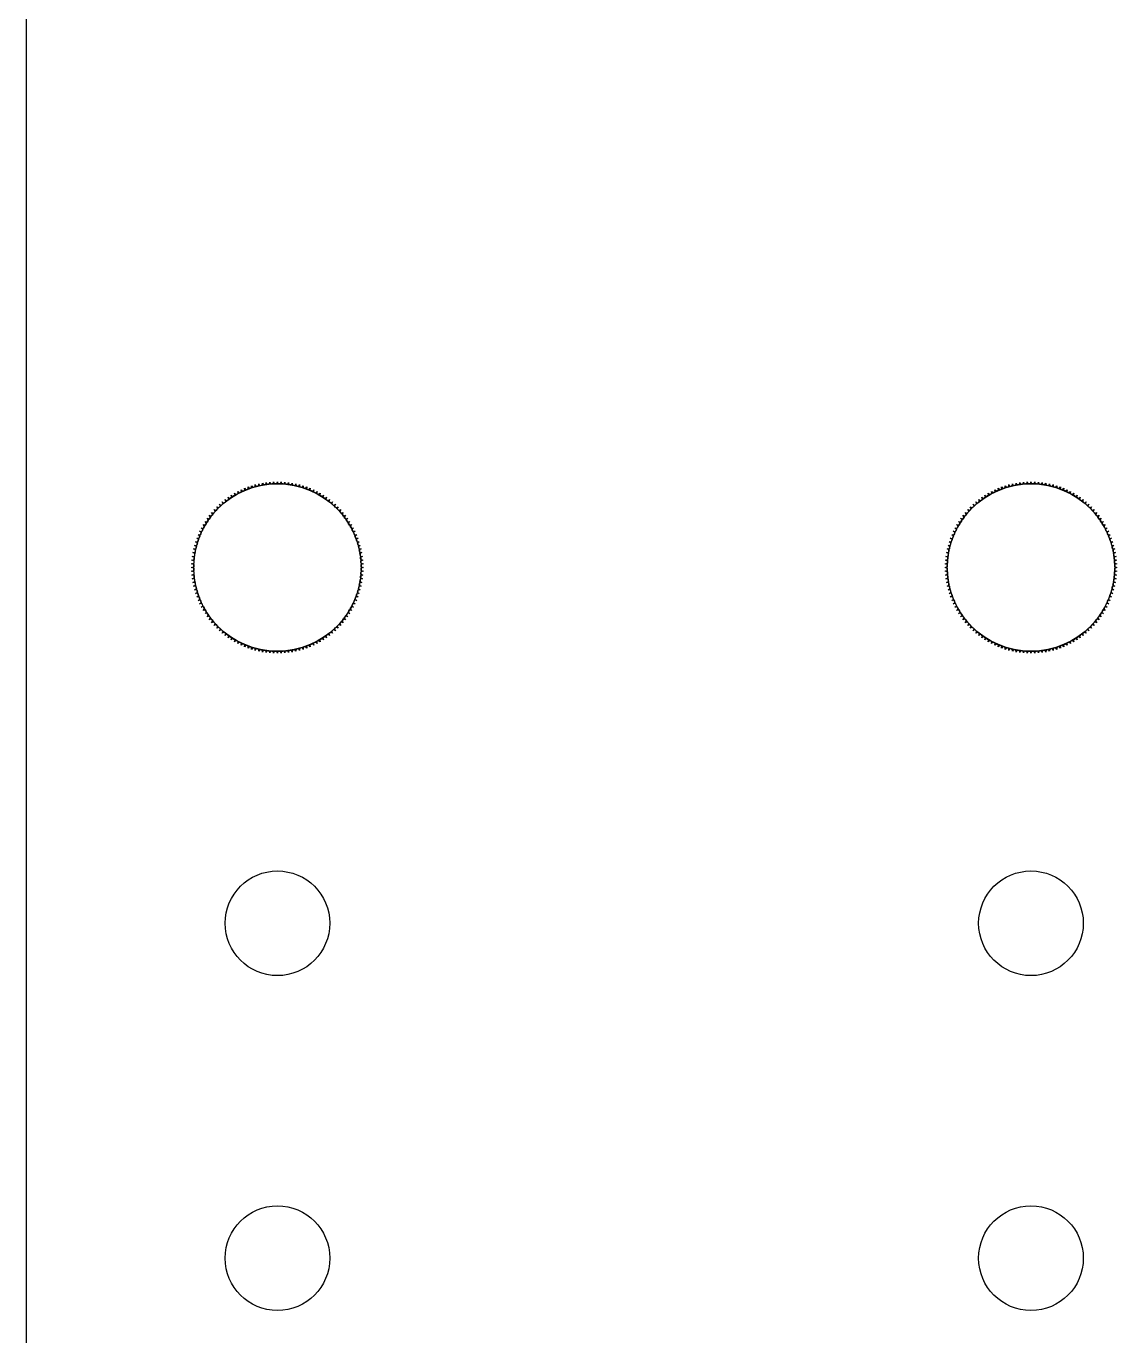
# Model space of a CAD drawing. Header units: millimetres. Extents: x 562 to 17351, y 2396 to 6995.
# Drawn here: x 9250.54 to 9276.59, y 3939.27 to 3970.56 of the extents above; entities that cross this region are included whole.
import ezdxf

# ---------------------------------------------------------------- set-up
doc = ezdxf.new("R2010")
doc.units = ezdxf.units.MM
doc.layers.add('02___PRT_ALL_AXES', color=7, linetype='Continuous')

msp = doc.modelspace()

# ---------------------------------------------------------------- linework, layer by layer
at = {"color": 7, "linetype": 'Continuous'}
for p, q in [((9250.541, 4020.13), (9250.541, 3685.13)), ((9256.095, 3959.58), (9256.097, 3959.631)), ((9256.097, 3959.631), (9256.121, 3959.585)), ((9256.18, 3959.597), (9256.185, 3959.649)), ((9256.185, 3959.649), (9256.206, 3959.602)), ((9256.266, 3959.611), (9256.273, 3959.662)), ((9256.273, 3959.662), (9256.293, 3959.615)), ((9256.353, 3959.621), (9256.362, 3959.672)), ((9256.362, 3959.672), (9256.38, 3959.623)), ((9256.44, 3959.627), (9256.451, 3959.678)), ((9256.451, 3959.678), (9256.467, 3959.629)), ((9256.527, 3959.63), (9256.541, 3959.68)), ((9256.541, 3959.68), (9256.554, 3959.63)), ((9256.614, 3959.629), (9256.63, 3959.678)), ((9256.63, 3959.678), (9256.641, 3959.627)), ((9256.701, 3959.623), (9256.719, 3959.672)), ((9256.719, 3959.672), (9256.728, 3959.621)), ((9256.788, 3959.615), (9256.808, 3959.662)), ((9256.808, 3959.662), (9256.815, 3959.611)), ((9256.875, 3959.602), (9256.897, 3959.649)), ((9256.897, 3959.649), (9256.901, 3959.597)), ((9256.96, 3959.585), (9256.984, 3959.631)), ((9256.984, 3959.631), (9256.987, 3959.58)), ((9274.095, 3959.58), (9274.097, 3959.631)), ((9274.097, 3959.631), (9274.121, 3959.585)), ((9274.18, 3959.597), (9274.185, 3959.649)), ((9274.185, 3959.649), (9274.206, 3959.602)), ((9274.266, 3959.611), (9274.273, 3959.662)), ((9274.273, 3959.662), (9274.293, 3959.615)), ((9274.353, 3959.621), (9274.362, 3959.672)), ((9274.362, 3959.672), (9274.38, 3959.623)), ((9274.44, 3959.627), (9274.451, 3959.678)), ((9274.451, 3959.678), (9274.467, 3959.629)), ((9274.527, 3959.63), (9274.541, 3959.68)), ((9274.541, 3959.68), (9274.554, 3959.63)), ((9274.614, 3959.629), (9274.63, 3959.678)), ((9274.63, 3959.678), (9274.641, 3959.627)), ((9274.701, 3959.623), (9274.719, 3959.672)), ((9274.719, 3959.672), (9274.728, 3959.621)), ((9274.788, 3959.615), (9274.808, 3959.662)), ((9274.808, 3959.662), (9274.815, 3959.611)), ((9274.875, 3959.602), (9274.897, 3959.649)), ((9274.897, 3959.649), (9274.901, 3959.597)), ((9274.96, 3959.585), (9274.984, 3959.631)), ((9274.984, 3959.631), (9274.987, 3959.58)), ((9255.455, 3959.309), (9255.439, 3959.359)), ((9255.439, 3959.359), (9255.477, 3959.324)), ((9255.529, 3959.355), (9255.516, 3959.405)), ((9255.516, 3959.405), (9255.552, 3959.369)), ((9255.605, 3959.398), (9255.594, 3959.448)), ((9255.594, 3959.448), (9255.629, 3959.41)), ((9255.683, 3959.437), (9255.674, 3959.488)), ((9255.674, 3959.488), (9255.707, 3959.448)), ((9255.763, 3959.473), (9255.756, 3959.524)), ((9255.756, 3959.524), (9255.788, 3959.483)), ((9255.844, 3959.505), (9255.839, 3959.556)), ((9255.839, 3959.556), (9255.869, 3959.514)), ((9255.926, 3959.533), (9255.924, 3959.585)), ((9255.924, 3959.585), (9255.952, 3959.541)), ((9256.01, 3959.558), (9256.01, 3959.61)), ((9256.01, 3959.61), (9256.036, 3959.565)), ((9257.045, 3959.565), (9257.071, 3959.61)), ((9257.071, 3959.61), (9257.071, 3959.558)), ((9257.129, 3959.541), (9257.157, 3959.585)), ((9257.157, 3959.585), (9257.155, 3959.533)), ((9257.212, 3959.514), (9257.242, 3959.556)), ((9257.242, 3959.556), (9257.237, 3959.505)), ((9257.294, 3959.483), (9257.325, 3959.524)), ((9257.325, 3959.524), (9257.318, 3959.473)), ((9257.374, 3959.448), (9257.407, 3959.488)), ((9257.407, 3959.488), (9257.398, 3959.437)), ((9257.452, 3959.41), (9257.487, 3959.448)), ((9257.487, 3959.448), (9257.476, 3959.398)), ((9257.529, 3959.369), (9257.566, 3959.405)), ((9257.566, 3959.405), (9257.552, 3959.355)), ((9257.604, 3959.324), (9257.642, 3959.359)), ((9257.642, 3959.359), (9257.626, 3959.309)), ((9273.455, 3959.309), (9273.439, 3959.359)), ((9273.439, 3959.359), (9273.477, 3959.324)), ((9273.529, 3959.355), (9273.516, 3959.405)), ((9273.516, 3959.405), (9273.552, 3959.369)), ((9273.605, 3959.398), (9273.594, 3959.448)), ((9273.594, 3959.448), (9273.629, 3959.41)), ((9273.683, 3959.437), (9273.674, 3959.488)), ((9273.674, 3959.488), (9273.707, 3959.448)), ((9273.763, 3959.473), (9273.756, 3959.524)), ((9273.756, 3959.524), (9273.788, 3959.483)), ((9273.844, 3959.505), (9273.839, 3959.556)), ((9273.839, 3959.556), (9273.869, 3959.514)), ((9273.926, 3959.533), (9273.924, 3959.585)), ((9273.924, 3959.585), (9273.952, 3959.541)), ((9274.01, 3959.558), (9274.01, 3959.61)), ((9274.01, 3959.61), (9274.036, 3959.565)), ((9275.045, 3959.565), (9275.071, 3959.61)), ((9275.071, 3959.61), (9275.071, 3959.558)), ((9275.129, 3959.541), (9275.157, 3959.585)), ((9275.157, 3959.585), (9275.155, 3959.533)), ((9275.212, 3959.514), (9275.242, 3959.556)), ((9275.242, 3959.556), (9275.237, 3959.505)), ((9275.294, 3959.483), (9275.325, 3959.524)), ((9275.325, 3959.524), (9275.318, 3959.473)), ((9275.374, 3959.448), (9275.407, 3959.488)), ((9275.407, 3959.488), (9275.398, 3959.437)), ((9275.452, 3959.41), (9275.487, 3959.448)), ((9275.487, 3959.448), (9275.476, 3959.398)), ((9275.529, 3959.369), (9275.566, 3959.405)), ((9275.566, 3959.405), (9275.552, 3959.355)), ((9275.604, 3959.324), (9275.642, 3959.359)), ((9275.642, 3959.359), (9275.626, 3959.309)), ((9255.057, 3958.971), (9255.029, 3959.015)), ((9255.029, 3959.015), (9255.075, 3958.991)), ((9255.117, 3959.035), (9255.091, 3959.079)), ((9255.091, 3959.079), (9255.136, 3959.054)), ((9255.18, 3959.095), (9255.156, 3959.141)), ((9255.156, 3959.141), (9255.199, 3959.114)), ((9255.245, 3959.153), (9255.223, 3959.2)), ((9255.223, 3959.2), (9255.265, 3959.171)), ((9255.312, 3959.208), (9255.293, 3959.256)), ((9255.293, 3959.256), (9255.334, 3959.225)), ((9255.382, 3959.26), (9255.365, 3959.309)), ((9255.365, 3959.309), (9255.404, 3959.276)), ((9257.677, 3959.276), (9257.716, 3959.309)), ((9257.716, 3959.309), (9257.699, 3959.26)), ((9257.747, 3959.225), (9257.789, 3959.256)), ((9257.789, 3959.256), (9257.769, 3959.208)), ((9257.816, 3959.171), (9257.858, 3959.2)), ((9257.858, 3959.2), (9257.836, 3959.153)), ((9257.882, 3959.114), (9257.926, 3959.141)), ((9257.926, 3959.141), (9257.902, 3959.095)), ((9257.945, 3959.054), (9257.99, 3959.079)), ((9257.99, 3959.079), (9257.964, 3959.035)), ((9258.006, 3958.991), (9258.052, 3959.015)), ((9258.052, 3959.015), (9258.024, 3958.971)), ((9273.057, 3958.971), (9273.029, 3959.015)), ((9273.029, 3959.015), (9273.075, 3958.991)), ((9273.117, 3959.035), (9273.091, 3959.079)), ((9273.091, 3959.079), (9273.136, 3959.054)), ((9273.18, 3959.095), (9273.156, 3959.141)), ((9273.156, 3959.141), (9273.199, 3959.114)), ((9273.245, 3959.153), (9273.223, 3959.2)), ((9273.223, 3959.2), (9273.265, 3959.171)), ((9273.312, 3959.208), (9273.293, 3959.256)), ((9273.293, 3959.256), (9273.334, 3959.225)), ((9273.382, 3959.26), (9273.365, 3959.309)), ((9273.365, 3959.309), (9273.404, 3959.276)), ((9275.677, 3959.276), (9275.716, 3959.309)), ((9275.716, 3959.309), (9275.699, 3959.26)), ((9275.747, 3959.225), (9275.789, 3959.256)), ((9275.789, 3959.256), (9275.769, 3959.208)), ((9275.816, 3959.171), (9275.858, 3959.2)), ((9275.858, 3959.2), (9275.836, 3959.153)), ((9275.882, 3959.114), (9275.926, 3959.141)), ((9275.926, 3959.141), (9275.902, 3959.095)), ((9275.945, 3959.054), (9275.99, 3959.079)), ((9275.99, 3959.079), (9275.964, 3959.035)), ((9276.006, 3958.991), (9276.052, 3959.015)), ((9276.052, 3959.015), (9276.024, 3958.971)), ((9254.847, 3958.693), (9254.812, 3958.731)), ((9254.812, 3958.731), (9254.861, 3958.716)), ((9254.895, 3958.766), (9254.861, 3958.806)), ((9254.861, 3958.806), (9254.91, 3958.788)), ((9254.946, 3958.837), (9254.914, 3958.878)), ((9254.914, 3958.878), (9254.962, 3958.858)), ((9255, 3958.905), (9254.97, 3958.948)), ((9254.97, 3958.948), (9255.017, 3958.926)), ((9258.064, 3958.926), (9258.111, 3958.948)), ((9258.111, 3958.948), (9258.081, 3958.905)), ((9258.119, 3958.858), (9258.167, 3958.878)), ((9258.167, 3958.878), (9258.135, 3958.837)), ((9258.171, 3958.788), (9258.22, 3958.806)), ((9258.22, 3958.806), (9258.187, 3958.766)), ((9258.22, 3958.716), (9258.27, 3958.731)), ((9258.27, 3958.731), (9258.234, 3958.693)), ((9272.847, 3958.693), (9272.812, 3958.731)), ((9272.812, 3958.731), (9272.861, 3958.716)), ((9272.895, 3958.766), (9272.861, 3958.806)), ((9272.861, 3958.806), (9272.91, 3958.788)), ((9272.946, 3958.837), (9272.914, 3958.878)), ((9272.914, 3958.878), (9272.962, 3958.858)), ((9273, 3958.905), (9272.97, 3958.948)), ((9272.97, 3958.948), (9273.017, 3958.926)), ((9276.064, 3958.926), (9276.111, 3958.948)), ((9276.111, 3958.948), (9276.081, 3958.905)), ((9276.119, 3958.858), (9276.167, 3958.878)), ((9276.167, 3958.878), (9276.135, 3958.837)), ((9276.171, 3958.788), (9276.22, 3958.806)), ((9276.22, 3958.806), (9276.187, 3958.766)), ((9276.22, 3958.716), (9276.27, 3958.731)), ((9276.27, 3958.731), (9276.234, 3958.693)), ((9254.688, 3958.383), (9254.647, 3958.414)), ((9254.647, 3958.414), (9254.698, 3958.408)), ((9254.722, 3958.463), (9254.683, 3958.496)), ((9254.683, 3958.496), (9254.734, 3958.487)), ((9254.76, 3958.542), (9254.722, 3958.577)), ((9254.722, 3958.577), (9254.773, 3958.565)), ((9254.802, 3958.618), (9254.765, 3958.655)), ((9254.765, 3958.655), (9254.815, 3958.642)), ((9258.266, 3958.642), (9258.316, 3958.655)), ((9258.316, 3958.655), (9258.279, 3958.618)), ((9258.308, 3958.565), (9258.359, 3958.577)), ((9258.359, 3958.577), (9258.321, 3958.542)), ((9258.347, 3958.487), (9258.398, 3958.496)), ((9258.398, 3958.496), (9258.359, 3958.463)), ((9258.383, 3958.408), (9258.435, 3958.414)), ((9258.435, 3958.414), (9258.393, 3958.383)), ((9272.688, 3958.383), (9272.647, 3958.414)), ((9272.647, 3958.414), (9272.698, 3958.408)), ((9272.722, 3958.463), (9272.683, 3958.496)), ((9272.683, 3958.496), (9272.734, 3958.487)), ((9272.76, 3958.542), (9272.722, 3958.577)), ((9272.722, 3958.577), (9272.773, 3958.565)), ((9272.802, 3958.618), (9272.765, 3958.655)), ((9272.765, 3958.655), (9272.815, 3958.642)), ((9276.266, 3958.642), (9276.316, 3958.655)), ((9276.316, 3958.655), (9276.279, 3958.618)), ((9276.308, 3958.565), (9276.359, 3958.577)), ((9276.359, 3958.577), (9276.321, 3958.542)), ((9276.347, 3958.487), (9276.398, 3958.496)), ((9276.398, 3958.496), (9276.359, 3958.463)), ((9276.383, 3958.408), (9276.435, 3958.414)), ((9276.435, 3958.414), (9276.393, 3958.383)), ((9254.539, 3958.074), (9254.591, 3958.076)), ((9254.585, 3958.05), (9254.539, 3958.074)), ((9254.605, 3958.135), (9254.56, 3958.16)), ((9254.56, 3958.16), (9254.612, 3958.16)), ((9254.629, 3958.219), (9254.585, 3958.246)), ((9254.585, 3958.246), (9254.637, 3958.244)), ((9254.657, 3958.301), (9254.614, 3958.331)), ((9254.614, 3958.331), (9254.666, 3958.327)), ((9258.415, 3958.327), (9258.467, 3958.331)), ((9258.467, 3958.331), (9258.424, 3958.301)), ((9258.444, 3958.244), (9258.496, 3958.246)), ((9258.496, 3958.246), (9258.452, 3958.219)), ((9258.469, 3958.16), (9258.521, 3958.16)), ((9258.521, 3958.16), (9258.476, 3958.135)), ((9258.49, 3958.076), (9258.542, 3958.074)), ((9258.542, 3958.074), (9258.496, 3958.05)), ((9272.539, 3958.074), (9272.591, 3958.076)), ((9272.585, 3958.05), (9272.539, 3958.074)), ((9272.605, 3958.135), (9272.56, 3958.16)), ((9272.56, 3958.16), (9272.612, 3958.16)), ((9272.629, 3958.219), (9272.585, 3958.246)), ((9272.585, 3958.246), (9272.637, 3958.244)), ((9272.657, 3958.301), (9272.614, 3958.331)), ((9272.614, 3958.331), (9272.666, 3958.327)), ((9276.415, 3958.327), (9276.467, 3958.331)), ((9276.467, 3958.331), (9276.424, 3958.301)), ((9276.444, 3958.244), (9276.496, 3958.246)), ((9276.496, 3958.246), (9276.452, 3958.219)), ((9276.469, 3958.16), (9276.521, 3958.16)), ((9276.521, 3958.16), (9276.476, 3958.135)), ((9276.49, 3958.076), (9276.542, 3958.074)), ((9276.542, 3958.074), (9276.496, 3958.05)), ((9254.498, 3957.809), (9254.549, 3957.818)), ((9254.547, 3957.791), (9254.498, 3957.809)), ((9254.508, 3957.897), (9254.559, 3957.904)), ((9254.556, 3957.878), (9254.508, 3957.897)), ((9254.522, 3957.986), (9254.573, 3957.99)), ((9254.569, 3957.964), (9254.522, 3957.986)), ((9258.508, 3957.99), (9258.559, 3957.986)), ((9258.559, 3957.986), (9258.512, 3957.964)), ((9258.522, 3957.904), (9258.573, 3957.897)), ((9258.573, 3957.897), (9258.525, 3957.878)), ((9258.532, 3957.818), (9258.583, 3957.809)), ((9258.583, 3957.809), (9258.534, 3957.791)), ((9272.498, 3957.809), (9272.549, 3957.818)), ((9272.547, 3957.791), (9272.498, 3957.809)), ((9272.508, 3957.897), (9272.559, 3957.904)), ((9272.556, 3957.878), (9272.508, 3957.897)), ((9272.522, 3957.986), (9272.573, 3957.99)), ((9272.569, 3957.964), (9272.522, 3957.986)), ((9276.508, 3957.99), (9276.559, 3957.986)), ((9276.559, 3957.986), (9276.512, 3957.964)), ((9276.522, 3957.904), (9276.573, 3957.897)), ((9276.573, 3957.897), (9276.525, 3957.878)), ((9276.532, 3957.818), (9276.583, 3957.809)), ((9276.583, 3957.809), (9276.534, 3957.791)), ((9254.491, 3957.63), (9254.541, 3957.643)), ((9254.541, 3957.617), (9254.491, 3957.63)), ((9254.492, 3957.719), (9254.543, 3957.731)), ((9254.542, 3957.704), (9254.492, 3957.719)), ((9254.492, 3957.541), (9254.542, 3957.556)), ((9254.543, 3957.529), (9254.492, 3957.541)), ((9254.498, 3957.451), (9254.547, 3957.469)), ((9254.549, 3957.442), (9254.498, 3957.451)), ((9258.583, 3957.451), (9258.532, 3957.442)), ((9258.534, 3957.469), (9258.583, 3957.451)), ((9258.538, 3957.731), (9258.589, 3957.719)), ((9258.589, 3957.541), (9258.538, 3957.529)), ((9258.589, 3957.719), (9258.539, 3957.704)), ((9258.539, 3957.556), (9258.589, 3957.541)), ((9258.541, 3957.643), (9258.591, 3957.63)), ((9258.591, 3957.63), (9258.541, 3957.617)), ((9272.491, 3957.63), (9272.541, 3957.643)), ((9272.541, 3957.617), (9272.491, 3957.63)), ((9272.492, 3957.719), (9272.543, 3957.731)), ((9272.542, 3957.704), (9272.492, 3957.719)), ((9272.492, 3957.541), (9272.542, 3957.556)), ((9272.543, 3957.529), (9272.492, 3957.541)), ((9272.498, 3957.451), (9272.547, 3957.469)), ((9272.549, 3957.442), (9272.498, 3957.451)), ((9276.583, 3957.451), (9276.532, 3957.442)), ((9276.534, 3957.469), (9276.583, 3957.451)), ((9276.538, 3957.731), (9276.589, 3957.719)), ((9276.589, 3957.541), (9276.538, 3957.529)), ((9276.589, 3957.719), (9276.539, 3957.704)), ((9276.539, 3957.556), (9276.589, 3957.541)), ((9276.541, 3957.643), (9276.591, 3957.63)), ((9276.591, 3957.63), (9276.541, 3957.617)), ((9254.508, 3957.362), (9254.556, 3957.382)), ((9254.559, 3957.356), (9254.508, 3957.362)), ((9254.522, 3957.274), (9254.569, 3957.296)), ((9254.573, 3957.269), (9254.522, 3957.274)), ((9254.539, 3957.186), (9254.585, 3957.21)), ((9254.591, 3957.184), (9254.539, 3957.186)), ((9254.56, 3957.099), (9254.605, 3957.125)), ((9258.476, 3957.125), (9258.521, 3957.099)), ((9258.542, 3957.186), (9258.49, 3957.184)), ((9258.496, 3957.21), (9258.542, 3957.186)), ((9258.559, 3957.274), (9258.508, 3957.269)), ((9258.512, 3957.296), (9258.559, 3957.274)), ((9258.573, 3957.362), (9258.522, 3957.356)), ((9258.525, 3957.382), (9258.573, 3957.362)), ((9272.508, 3957.362), (9272.556, 3957.382)), ((9272.559, 3957.356), (9272.508, 3957.362)), ((9272.522, 3957.274), (9272.569, 3957.296)), ((9272.573, 3957.269), (9272.522, 3957.274)), ((9272.539, 3957.186), (9272.585, 3957.21)), ((9272.591, 3957.184), (9272.539, 3957.186)), ((9272.56, 3957.099), (9272.605, 3957.125)), ((9276.476, 3957.125), (9276.521, 3957.099)), ((9276.542, 3957.186), (9276.49, 3957.184)), ((9276.496, 3957.21), (9276.542, 3957.186)), ((9276.559, 3957.274), (9276.508, 3957.269)), ((9276.512, 3957.296), (9276.559, 3957.274)), ((9276.573, 3957.362), (9276.522, 3957.356)), ((9276.525, 3957.382), (9276.573, 3957.362)), ((9254.612, 3957.099), (9254.56, 3957.099)), ((9254.585, 3957.013), (9254.629, 3957.041)), ((9254.637, 3957.016), (9254.585, 3957.013)), ((9254.614, 3956.929), (9254.657, 3956.958)), ((9254.666, 3956.933), (9254.614, 3956.929)), ((9254.647, 3956.845), (9254.688, 3956.877)), ((9254.698, 3956.852), (9254.647, 3956.845)), ((9258.435, 3956.845), (9258.383, 3956.852)), ((9258.393, 3956.877), (9258.435, 3956.845)), ((9258.467, 3956.929), (9258.415, 3956.933)), ((9258.424, 3956.958), (9258.467, 3956.929)), ((9258.496, 3957.013), (9258.444, 3957.016)), ((9258.452, 3957.041), (9258.496, 3957.013)), ((9258.521, 3957.099), (9258.469, 3957.099)), ((9272.612, 3957.099), (9272.56, 3957.099)), ((9272.585, 3957.013), (9272.629, 3957.041)), ((9272.637, 3957.016), (9272.585, 3957.013)), ((9272.614, 3956.929), (9272.657, 3956.958)), ((9272.666, 3956.933), (9272.614, 3956.929)), ((9272.647, 3956.845), (9272.688, 3956.877)), ((9272.698, 3956.852), (9272.647, 3956.845)), ((9276.435, 3956.845), (9276.383, 3956.852)), ((9276.393, 3956.877), (9276.435, 3956.845)), ((9276.467, 3956.929), (9276.415, 3956.933)), ((9276.424, 3956.958), (9276.467, 3956.929)), ((9276.496, 3957.013), (9276.444, 3957.016)), ((9276.452, 3957.041), (9276.496, 3957.013)), ((9276.521, 3957.099), (9276.469, 3957.099)), ((9254.683, 3956.764), (9254.722, 3956.797)), ((9254.734, 3956.773), (9254.683, 3956.764)), ((9254.722, 3956.683), (9254.76, 3956.718)), ((9254.773, 3956.695), (9254.722, 3956.683)), ((9254.765, 3956.605), (9254.802, 3956.642)), ((9254.815, 3956.618), (9254.765, 3956.605)), ((9254.812, 3956.528), (9254.847, 3956.567)), ((9254.861, 3956.544), (9254.812, 3956.528)), ((9258.27, 3956.528), (9258.22, 3956.544)), ((9258.234, 3956.567), (9258.27, 3956.528)), ((9258.316, 3956.605), (9258.266, 3956.618)), ((9258.279, 3956.642), (9258.316, 3956.605)), ((9258.359, 3956.683), (9258.308, 3956.695)), ((9258.321, 3956.718), (9258.359, 3956.683)), ((9258.398, 3956.764), (9258.347, 3956.773)), ((9258.359, 3956.797), (9258.398, 3956.764)), ((9272.683, 3956.764), (9272.722, 3956.797)), ((9272.734, 3956.773), (9272.683, 3956.764)), ((9272.722, 3956.683), (9272.76, 3956.718)), ((9272.773, 3956.695), (9272.722, 3956.683)), ((9272.765, 3956.605), (9272.802, 3956.642)), ((9272.815, 3956.618), (9272.765, 3956.605)), ((9272.812, 3956.528), (9272.847, 3956.567)), ((9272.861, 3956.544), (9272.812, 3956.528)), ((9276.27, 3956.528), (9276.22, 3956.544)), ((9276.234, 3956.567), (9276.27, 3956.528)), ((9276.316, 3956.605), (9276.266, 3956.618)), ((9276.279, 3956.642), (9276.316, 3956.605)), ((9276.359, 3956.683), (9276.308, 3956.695)), ((9276.321, 3956.718), (9276.359, 3956.683)), ((9276.398, 3956.764), (9276.347, 3956.773)), ((9276.359, 3956.797), (9276.398, 3956.764)), ((9254.861, 3956.454), (9254.895, 3956.494)), ((9254.91, 3956.472), (9254.861, 3956.454)), ((9254.914, 3956.382), (9254.946, 3956.423)), ((9254.962, 3956.402), (9254.914, 3956.382)), ((9254.97, 3956.312), (9255, 3956.355)), ((9255.017, 3956.334), (9254.97, 3956.312)), ((9255.029, 3956.245), (9255.057, 3956.289)), ((9255.075, 3956.269), (9255.029, 3956.245)), ((9255.091, 3956.18), (9255.117, 3956.225)), ((9255.136, 3956.206), (9255.091, 3956.18)), ((9257.99, 3956.18), (9257.945, 3956.206)), ((9257.964, 3956.225), (9257.99, 3956.18)), ((9258.052, 3956.245), (9258.006, 3956.269)), ((9258.024, 3956.289), (9258.052, 3956.245)), ((9258.111, 3956.312), (9258.064, 3956.334)), ((9258.081, 3956.355), (9258.111, 3956.312)), ((9258.167, 3956.382), (9258.119, 3956.402)), ((9258.135, 3956.423), (9258.167, 3956.382)), ((9258.22, 3956.454), (9258.171, 3956.472)), ((9258.187, 3956.494), (9258.22, 3956.454)), ((9272.861, 3956.454), (9272.895, 3956.494)), ((9272.91, 3956.472), (9272.861, 3956.454)), ((9272.914, 3956.382), (9272.946, 3956.423)), ((9272.962, 3956.402), (9272.914, 3956.382)), ((9272.97, 3956.312), (9273, 3956.355)), ((9273.017, 3956.334), (9272.97, 3956.312)), ((9273.029, 3956.245), (9273.057, 3956.289)), ((9273.075, 3956.269), (9273.029, 3956.245)), ((9273.091, 3956.18), (9273.117, 3956.225)), ((9273.136, 3956.206), (9273.091, 3956.18)), ((9275.99, 3956.18), (9275.945, 3956.206)), ((9275.964, 3956.225), (9275.99, 3956.18)), ((9276.052, 3956.245), (9276.006, 3956.269)), ((9276.024, 3956.289), (9276.052, 3956.245)), ((9276.111, 3956.312), (9276.064, 3956.334)), ((9276.081, 3956.355), (9276.111, 3956.312)), ((9276.167, 3956.382), (9276.119, 3956.402)), ((9276.135, 3956.423), (9276.167, 3956.382)), ((9276.22, 3956.454), (9276.171, 3956.472)), ((9276.187, 3956.494), (9276.22, 3956.454)), ((9255.156, 3956.119), (9255.18, 3956.164)), ((9255.199, 3956.146), (9255.156, 3956.119)), ((9255.223, 3956.06), (9255.245, 3956.106)), ((9255.265, 3956.089), (9255.223, 3956.06)), ((9255.293, 3956.004), (9255.312, 3956.051)), ((9255.334, 3956.035), (9255.293, 3956.004)), ((9255.365, 3955.951), (9255.382, 3955.999)), ((9255.404, 3955.984), (9255.365, 3955.951)), ((9255.439, 3955.901), (9255.455, 3955.95)), ((9255.477, 3955.936), (9255.439, 3955.901)), ((9255.516, 3955.855), (9255.529, 3955.905)), ((9255.552, 3955.891), (9255.516, 3955.855)), ((9257.566, 3955.855), (9257.529, 3955.891)), ((9257.552, 3955.905), (9257.566, 3955.855)), ((9257.642, 3955.901), (9257.604, 3955.936)), ((9257.626, 3955.95), (9257.642, 3955.901)), ((9257.716, 3955.951), (9257.677, 3955.984)), ((9257.699, 3955.999), (9257.716, 3955.951)), ((9257.789, 3956.004), (9257.747, 3956.035)), ((9257.769, 3956.051), (9257.789, 3956.004)), ((9257.858, 3956.06), (9257.816, 3956.089)), ((9257.836, 3956.106), (9257.858, 3956.06)), ((9257.926, 3956.119), (9257.882, 3956.146)), ((9257.902, 3956.164), (9257.926, 3956.119)), ((9273.156, 3956.119), (9273.18, 3956.164)), ((9273.199, 3956.146), (9273.156, 3956.119)), ((9273.223, 3956.06), (9273.245, 3956.106)), ((9273.265, 3956.089), (9273.223, 3956.06)), ((9273.293, 3956.004), (9273.312, 3956.051)), ((9273.334, 3956.035), (9273.293, 3956.004)), ((9273.365, 3955.951), (9273.382, 3955.999)), ((9273.404, 3955.984), (9273.365, 3955.951)), ((9273.439, 3955.901), (9273.455, 3955.95)), ((9273.477, 3955.936), (9273.439, 3955.901)), ((9273.516, 3955.855), (9273.529, 3955.905)), ((9273.552, 3955.891), (9273.516, 3955.855)), ((9275.566, 3955.855), (9275.529, 3955.891)), ((9275.552, 3955.905), (9275.566, 3955.855)), ((9275.642, 3955.901), (9275.604, 3955.936)), ((9275.626, 3955.95), (9275.642, 3955.901)), ((9275.716, 3955.951), (9275.677, 3955.984)), ((9275.699, 3955.999), (9275.716, 3955.951)), ((9275.789, 3956.004), (9275.747, 3956.035)), ((9275.769, 3956.051), (9275.789, 3956.004)), ((9275.858, 3956.06), (9275.816, 3956.089)), ((9275.836, 3956.106), (9275.858, 3956.06)), ((9275.926, 3956.119), (9275.882, 3956.146)), ((9275.902, 3956.164), (9275.926, 3956.119)), ((9255.594, 3955.812), (9255.605, 3955.862)), ((9255.629, 3955.85), (9255.594, 3955.812)), ((9255.674, 3955.772), (9255.683, 3955.823)), ((9255.707, 3955.812), (9255.674, 3955.772)), ((9255.756, 3955.736), (9255.763, 3955.787)), ((9255.788, 3955.777), (9255.756, 3955.736)), ((9255.839, 3955.704), (9255.844, 3955.755)), ((9255.869, 3955.746), (9255.839, 3955.704)), ((9255.924, 3955.675), (9255.926, 3955.727)), ((9255.952, 3955.718), (9255.924, 3955.675)), ((9256.01, 3955.65), (9256.01, 3955.702)), ((9256.036, 3955.695), (9256.01, 3955.65)), ((9256.097, 3955.629), (9256.095, 3955.68)), ((9256.121, 3955.674), (9256.097, 3955.629)), ((9256.185, 3955.611), (9256.18, 3955.663)), ((9256.206, 3955.658), (9256.185, 3955.611)), ((9256.273, 3955.597), (9256.266, 3955.649)), ((9256.293, 3955.645), (9256.273, 3955.597)), ((9256.362, 3955.588), (9256.353, 3955.639)), ((9256.38, 3955.636), (9256.362, 3955.588)), ((9256.451, 3955.582), (9256.44, 3955.632)), ((9256.467, 3955.631), (9256.451, 3955.582)), ((9256.541, 3955.58), (9256.527, 3955.63)), ((9256.554, 3955.63), (9256.541, 3955.58)), ((9256.63, 3955.582), (9256.614, 3955.631)), ((9256.641, 3955.632), (9256.63, 3955.582)), ((9256.719, 3955.588), (9256.701, 3955.636)), ((9256.728, 3955.639), (9256.719, 3955.588)), ((9256.808, 3955.597), (9256.788, 3955.645)), ((9256.815, 3955.649), (9256.808, 3955.597)), ((9256.897, 3955.611), (9256.875, 3955.658)), ((9256.901, 3955.663), (9256.897, 3955.611)), ((9256.984, 3955.629), (9256.96, 3955.674)), ((9256.987, 3955.68), (9256.984, 3955.629)), ((9257.071, 3955.65), (9257.045, 3955.695)), ((9257.071, 3955.702), (9257.071, 3955.65)), ((9257.157, 3955.675), (9257.129, 3955.718)), ((9257.155, 3955.727), (9257.157, 3955.675)), ((9257.242, 3955.704), (9257.212, 3955.746)), ((9257.237, 3955.755), (9257.242, 3955.704)), ((9257.325, 3955.736), (9257.294, 3955.777)), ((9257.318, 3955.787), (9257.325, 3955.736)), ((9257.407, 3955.772), (9257.374, 3955.812)), ((9257.398, 3955.823), (9257.407, 3955.772)), ((9257.487, 3955.812), (9257.452, 3955.85)), ((9257.476, 3955.862), (9257.487, 3955.812)), ((9273.594, 3955.812), (9273.605, 3955.862)), ((9273.629, 3955.85), (9273.594, 3955.812)), ((9273.674, 3955.772), (9273.683, 3955.823)), ((9273.707, 3955.812), (9273.674, 3955.772)), ((9273.756, 3955.736), (9273.763, 3955.787)), ((9273.788, 3955.777), (9273.756, 3955.736)), ((9273.839, 3955.704), (9273.844, 3955.755)), ((9273.869, 3955.746), (9273.839, 3955.704)), ((9273.924, 3955.675), (9273.926, 3955.727)), ((9273.952, 3955.718), (9273.924, 3955.675)), ((9274.01, 3955.65), (9274.01, 3955.702)), ((9274.036, 3955.695), (9274.01, 3955.65)), ((9274.097, 3955.629), (9274.095, 3955.68)), ((9274.121, 3955.674), (9274.097, 3955.629)), ((9274.185, 3955.611), (9274.18, 3955.663)), ((9274.206, 3955.658), (9274.185, 3955.611)), ((9274.273, 3955.597), (9274.266, 3955.649)), ((9274.293, 3955.645), (9274.273, 3955.597)), ((9274.362, 3955.588), (9274.353, 3955.639)), ((9274.38, 3955.636), (9274.362, 3955.588)), ((9274.451, 3955.582), (9274.44, 3955.632)), ((9274.467, 3955.631), (9274.451, 3955.582)), ((9274.541, 3955.58), (9274.527, 3955.63)), ((9274.554, 3955.63), (9274.541, 3955.58)), ((9274.63, 3955.582), (9274.614, 3955.631)), ((9274.641, 3955.632), (9274.63, 3955.582)), ((9274.719, 3955.588), (9274.701, 3955.636)), ((9274.728, 3955.639), (9274.719, 3955.588)), ((9274.808, 3955.597), (9274.788, 3955.645)), ((9274.815, 3955.649), (9274.808, 3955.597)), ((9274.897, 3955.611), (9274.875, 3955.658)), ((9274.901, 3955.663), (9274.897, 3955.611)), ((9274.984, 3955.629), (9274.96, 3955.674)), ((9274.987, 3955.68), (9274.984, 3955.629)), ((9275.071, 3955.65), (9275.045, 3955.695)), ((9275.071, 3955.702), (9275.071, 3955.65)), ((9275.157, 3955.675), (9275.129, 3955.718)), ((9275.155, 3955.727), (9275.157, 3955.675)), ((9275.242, 3955.704), (9275.212, 3955.746)), ((9275.237, 3955.755), (9275.242, 3955.704)), ((9275.325, 3955.736), (9275.294, 3955.777)), ((9275.318, 3955.787), (9275.325, 3955.736)), ((9275.407, 3955.772), (9275.374, 3955.812)), ((9275.398, 3955.823), (9275.407, 3955.772)), ((9275.487, 3955.812), (9275.452, 3955.85)), ((9275.476, 3955.862), (9275.487, 3955.812))]:
    msp.add_line(p, q, dxfattribs=at)
for centre, start, end in [((9256.541, 3957.63), 92.8842, 94.6158), ((9256.541, 3957.63), 90.3842, 92.1158), ((9256.541, 3957.63), 87.8842, 89.6158), ((9256.541, 3957.63), 85.3842, 87.1158), ((9274.541, 3957.63), 92.8842, 94.6158), ((9274.541, 3957.63), 90.3842, 92.1158), ((9274.541, 3957.63), 87.8842, 89.6158), ((9274.541, 3957.63), 85.3842, 87.1158), ((9256.541, 3957.63), 120.3842, 122.1158), ((9256.541, 3957.63), 117.8842, 119.6158), ((9256.541, 3957.63), 115.3842, 117.1158), ((9256.541, 3957.63), 112.8842, 114.6158), ((9256.541, 3957.63), 110.3842, 112.1158), ((9256.541, 3957.63), 107.8842, 109.6158), ((9256.541, 3957.63), 105.3842, 107.1158), ((9256.541, 3957.63), 102.8842, 104.6158), ((9256.541, 3957.63), 100.3842, 102.1158), ((9256.541, 3957.63), 97.8842, 99.6158), ((9256.541, 3957.63), 95.3842, 97.1158), ((9256.541, 3957.63), 82.8842, 84.6158), ((9256.541, 3957.63), 80.3842, 82.1158), ((9256.541, 3957.63), 77.8842, 79.6158), ((9256.541, 3957.63), 75.3842, 77.1158), ((9256.541, 3957.63), 72.8842, 74.6158), ((9256.541, 3957.63), 70.3842, 72.1158), ((9256.541, 3957.63), 67.8842, 69.6158), ((9256.541, 3957.63), 65.3842, 67.1158), ((9256.541, 3957.63), 62.8842, 64.6158), ((9256.541, 3957.63), 60.3842, 62.1158), ((9256.541, 3957.63), 57.8842, 59.6158), ((9274.541, 3957.63), 120.3842, 122.1158), ((9274.541, 3957.63), 117.8842, 119.6158), ((9274.541, 3957.63), 115.3842, 117.1158), ((9274.541, 3957.63), 112.8842, 114.6158), ((9274.541, 3957.63), 110.3842, 112.1158), ((9274.541, 3957.63), 107.8842, 109.6158), ((9274.541, 3957.63), 105.3842, 107.1158), ((9274.541, 3957.63), 102.8842, 104.6158), ((9274.541, 3957.63), 100.3842, 102.1158), ((9274.541, 3957.63), 97.8842, 99.6158), ((9274.541, 3957.63), 95.3842, 97.1158), ((9274.541, 3957.63), 82.8842, 84.6158), ((9274.541, 3957.63), 80.3842, 82.1158), ((9274.541, 3957.63), 77.8842, 79.6158), ((9274.541, 3957.63), 75.3842, 77.1158), ((9274.541, 3957.63), 72.8842, 74.6158), ((9274.541, 3957.63), 70.3842, 72.1158), ((9274.541, 3957.63), 67.8842, 69.6158), ((9274.541, 3957.63), 65.3842, 67.1158), ((9274.541, 3957.63), 62.8842, 64.6158), ((9274.541, 3957.63), 60.3842, 62.1158), ((9274.541, 3957.63), 57.8842, 59.6158), ((9256.541, 3957.63), 135.3842, 137.1158), ((9256.541, 3957.63), 132.8842, 134.6158), ((9256.541, 3957.63), 130.3842, 132.1158), ((9256.541, 3957.63), 127.8842, 129.6158), ((9256.541, 3957.63), 125.3842, 127.1158), ((9256.541, 3957.63), 122.8842, 124.6158), ((9256.541, 3957.63), 55.3842, 57.1158), ((9256.541, 3957.63), 52.8842, 54.6158), ((9256.541, 3957.63), 50.3842, 52.1158), ((9256.541, 3957.63), 47.8842, 49.6158), ((9256.541, 3957.63), 45.3842, 47.1158), ((9256.541, 3957.63), 42.8842, 44.6158), ((9274.541, 3957.63), 135.3842, 137.1158), ((9274.541, 3957.63), 132.8842, 134.6158), ((9274.541, 3957.63), 130.3842, 132.1158), ((9274.541, 3957.63), 127.8842, 129.6158), ((9274.541, 3957.63), 125.3842, 127.1158), ((9274.541, 3957.63), 122.8842, 124.6158), ((9274.541, 3957.63), 55.3842, 57.1158), ((9274.541, 3957.63), 52.8842, 54.6158), ((9274.541, 3957.63), 50.3842, 52.1158), ((9274.541, 3957.63), 47.8842, 49.6158), ((9274.541, 3957.63), 45.3842, 47.1158), ((9274.541, 3957.63), 42.8842, 44.6158), ((9256.541, 3957.63), 147.8842, 149.6158), ((9256.541, 3957.63), 145.3842, 147.1158), ((9256.541, 3957.63), 142.8842, 144.6158), ((9256.541, 3957.63), 140.3842, 142.1158), ((9256.541, 3957.63), 137.8842, 139.6158), ((9256.541, 3957.63), 40.3842, 42.1158), ((9256.541, 3957.63), 37.8842, 39.6158), ((9256.541, 3957.63), 35.3842, 37.1158), ((9256.541, 3957.63), 32.8842, 34.6158), ((9256.541, 3957.63), 30.3842, 32.1158), ((9274.541, 3957.63), 147.8842, 149.6158), ((9274.541, 3957.63), 145.3842, 147.1158), ((9274.541, 3957.63), 142.8842, 144.6158), ((9274.541, 3957.63), 140.3842, 142.1158), ((9274.541, 3957.63), 137.8842, 139.6158), ((9274.541, 3957.63), 40.3842, 42.1158), ((9274.541, 3957.63), 37.8842, 39.6158), ((9274.541, 3957.63), 35.3842, 37.1158), ((9274.541, 3957.63), 32.8842, 34.6158), ((9274.541, 3957.63), 30.3842, 32.1158), ((9256.541, 3957.63), 157.8842, 159.6158), ((9256.541, 3957.63), 155.3842, 157.1158), ((9256.541, 3957.63), 152.8842, 154.6158), ((9256.541, 3957.63), 150.3842, 152.1158), ((9256.541, 3957.63), 27.8842, 29.6158), ((9256.541, 3957.63), 25.3842, 27.1158), ((9256.541, 3957.63), 22.8842, 24.6158), ((9256.541, 3957.63), 20.3842, 22.1158), ((9274.541, 3957.63), 157.8842, 159.6158), ((9274.541, 3957.63), 155.3842, 157.1158), ((9274.541, 3957.63), 152.8842, 154.6158), ((9274.541, 3957.63), 150.3842, 152.1158), ((9274.541, 3957.63), 27.8842, 29.6158), ((9274.541, 3957.63), 25.3842, 27.1158), ((9274.541, 3957.63), 22.8842, 24.6158), ((9274.541, 3957.63), 20.3842, 22.1158), ((9256.541, 3957.63), 165.3842, 167.1158), ((9256.541, 3957.63), 162.8842, 164.6158), ((9256.541, 3957.63), 160.3842, 162.1158), ((9256.541, 3957.63), 17.8842, 19.6158), ((9256.541, 3957.63), 15.3842, 17.1158), ((9256.541, 3957.63), 12.8842, 14.6158), ((9274.541, 3957.63), 165.3842, 167.1158), ((9274.541, 3957.63), 162.8842, 164.6158), ((9274.541, 3957.63), 160.3842, 162.1158), ((9274.541, 3957.63), 17.8842, 19.6158), ((9274.541, 3957.63), 15.3842, 17.1158), ((9274.541, 3957.63), 12.8842, 14.6158), ((9256.541, 3957.63), 175.3842, 177.1158), ((9256.541, 3957.63), 172.8842, 174.6158), ((9256.541, 3957.63), 170.3842, 172.1158), ((9256.541, 3957.63), 167.8842, 169.6158), ((9256.541, 3957.63), 10.3842, 12.1158), ((9256.541, 3957.63), 7.8842, 9.6158), ((9256.541, 3957.63), 5.3842, 7.1158), ((9256.541, 3957.63), 2.8842, 4.6158), ((9274.541, 3957.63), 175.3842, 177.1158), ((9274.541, 3957.63), 172.8842, 174.6158), ((9274.541, 3957.63), 170.3842, 172.1158), ((9274.541, 3957.63), 167.8842, 169.6158), ((9274.541, 3957.63), 10.3842, 12.1158), ((9274.541, 3957.63), 7.8842, 9.6158), ((9274.541, 3957.63), 5.3842, 7.1158), ((9274.541, 3957.63), 2.8842, 4.6158), ((9256.541, 3957.63), 177.8842, 179.6158), ((9256.541, 3957.63), 180.3842, 182.1158), ((9256.541, 3957.63), 182.8842, 184.6158), ((9256.541, 3957.63), 185.3842, 187.1158), ((9256.541, 3957.63), 352.8842, 354.6158), ((9256.541, 3957.63), 355.3842, 357.1158), ((9256.541, 3957.63), 0.3842, 2.1158), ((9256.541, 3957.63), 357.8842, 359.6158), ((9274.541, 3957.63), 177.8842, 179.6158), ((9274.541, 3957.63), 180.3842, 182.1158), ((9274.541, 3957.63), 182.8842, 184.6158), ((9274.541, 3957.63), 185.3842, 187.1158), ((9274.541, 3957.63), 352.8842, 354.6158), ((9274.541, 3957.63), 355.3842, 357.1158), ((9274.541, 3957.63), 0.3842, 2.1158), ((9274.541, 3957.63), 357.8842, 359.6158), ((9256.541, 3957.63), 187.8842, 189.6158), ((9256.541, 3957.63), 190.3842, 192.1158), ((9256.541, 3957.63), 192.8842, 194.6158), ((9256.541, 3957.63), 345.3842, 347.1158), ((9256.541, 3957.63), 347.8842, 349.6158), ((9256.541, 3957.63), 350.3842, 352.1158), ((9274.541, 3957.63), 187.8842, 189.6158), ((9274.541, 3957.63), 190.3842, 192.1158), ((9274.541, 3957.63), 192.8842, 194.6158), ((9274.541, 3957.63), 345.3842, 347.1158), ((9274.541, 3957.63), 347.8842, 349.6158), ((9274.541, 3957.63), 350.3842, 352.1158), ((9256.541, 3957.63), 195.3842, 197.1158), ((9256.541, 3957.63), 197.8842, 199.6158), ((9256.541, 3957.63), 200.3842, 202.1158), ((9256.541, 3957.63), 202.8842, 204.6158), ((9256.541, 3957.63), 335.3842, 337.1158), ((9256.541, 3957.63), 337.8842, 339.6158), ((9256.541, 3957.63), 340.3842, 342.1158), ((9256.541, 3957.63), 342.8842, 344.6158), ((9274.541, 3957.63), 195.3842, 197.1158), ((9274.541, 3957.63), 197.8842, 199.6158), ((9274.541, 3957.63), 200.3842, 202.1158), ((9274.541, 3957.63), 202.8842, 204.6158), ((9274.541, 3957.63), 335.3842, 337.1158), ((9274.541, 3957.63), 337.8842, 339.6158), ((9274.541, 3957.63), 340.3842, 342.1158), ((9274.541, 3957.63), 342.8842, 344.6158), ((9256.541, 3957.63), 205.3842, 207.1158), ((9256.541, 3957.63), 207.8842, 209.6158), ((9256.541, 3957.63), 210.3842, 212.1158), ((9256.541, 3957.63), 212.8842, 214.6158), ((9256.541, 3957.63), 325.3842, 327.1158), ((9256.541, 3957.63), 327.8842, 329.6158), ((9256.541, 3957.63), 330.3842, 332.1158), ((9256.541, 3957.63), 332.8842, 334.6158), ((9274.541, 3957.63), 205.3842, 207.1158), ((9274.541, 3957.63), 207.8842, 209.6158), ((9274.541, 3957.63), 210.3842, 212.1158), ((9274.541, 3957.63), 212.8842, 214.6158), ((9274.541, 3957.63), 325.3842, 327.1158), ((9274.541, 3957.63), 327.8842, 329.6158), ((9274.541, 3957.63), 330.3842, 332.1158), ((9274.541, 3957.63), 332.8842, 334.6158), ((9256.541, 3957.63), 215.3842, 217.1158), ((9256.541, 3957.63), 217.8842, 219.6158), ((9256.541, 3957.63), 220.3842, 222.1158), ((9256.541, 3957.63), 222.8842, 224.6158), ((9256.541, 3957.63), 225.3842, 227.1158), ((9256.541, 3957.63), 312.8842, 314.6158), ((9256.541, 3957.63), 315.3842, 317.1158), ((9256.541, 3957.63), 317.8842, 319.6158), ((9256.541, 3957.63), 320.3842, 322.1158), ((9256.541, 3957.63), 322.8842, 324.6158), ((9274.541, 3957.63), 215.3842, 217.1158), ((9274.541, 3957.63), 217.8842, 219.6158), ((9274.541, 3957.63), 220.3842, 222.1158), ((9274.541, 3957.63), 222.8842, 224.6158), ((9274.541, 3957.63), 225.3842, 227.1158), ((9274.541, 3957.63), 312.8842, 314.6158), ((9274.541, 3957.63), 315.3842, 317.1158), ((9274.541, 3957.63), 317.8842, 319.6158), ((9274.541, 3957.63), 320.3842, 322.1158), ((9274.541, 3957.63), 322.8842, 324.6158), ((9256.541, 3957.63), 227.8842, 229.6158), ((9256.541, 3957.63), 230.3842, 232.1158), ((9256.541, 3957.63), 232.8842, 234.6158), ((9256.541, 3957.63), 235.3842, 237.1158), ((9256.541, 3957.63), 237.8842, 239.6158), ((9256.541, 3957.63), 240.3842, 242.1158), ((9256.541, 3957.63), 297.8842, 299.6158), ((9256.541, 3957.63), 300.3842, 302.1158), ((9256.541, 3957.63), 302.8842, 304.6158), ((9256.541, 3957.63), 305.3842, 307.1158), ((9256.541, 3957.63), 307.8842, 309.6158), ((9256.541, 3957.63), 310.3842, 312.1158), ((9274.541, 3957.63), 227.8842, 229.6158), ((9274.541, 3957.63), 230.3842, 232.1158), ((9274.541, 3957.63), 232.8842, 234.6158), ((9274.541, 3957.63), 235.3842, 237.1158), ((9274.541, 3957.63), 237.8842, 239.6158), ((9274.541, 3957.63), 240.3842, 242.1158), ((9274.541, 3957.63), 297.8842, 299.6158), ((9274.541, 3957.63), 300.3842, 302.1158), ((9274.541, 3957.63), 302.8842, 304.6158), ((9274.541, 3957.63), 305.3842, 307.1158), ((9274.541, 3957.63), 307.8842, 309.6158), ((9274.541, 3957.63), 310.3842, 312.1158), ((9256.541, 3957.63), 242.8842, 244.6158), ((9256.541, 3957.63), 245.3842, 247.1158), ((9256.541, 3957.63), 247.8842, 249.6158), ((9256.541, 3957.63), 250.3842, 252.1158), ((9256.541, 3957.63), 252.8842, 254.6158), ((9256.541, 3957.63), 255.3842, 257.1158), ((9256.541, 3957.63), 257.8842, 259.6158), ((9256.541, 3957.63), 260.3842, 262.1158), ((9256.541, 3957.63), 262.8842, 264.6158), ((9256.541, 3957.63), 265.3842, 267.1158), ((9256.541, 3957.63), 267.8842, 269.6158), ((9256.541, 3957.63), 270.3842, 272.1158), ((9256.541, 3957.63), 272.8842, 274.6158), ((9256.541, 3957.63), 275.3842, 277.1158), ((9256.541, 3957.63), 277.8842, 279.6158), ((9256.541, 3957.63), 280.3842, 282.1158), ((9256.541, 3957.63), 282.8842, 284.6158), ((9256.541, 3957.63), 285.3842, 287.1158), ((9256.541, 3957.63), 287.8842, 289.6158), ((9256.541, 3957.63), 290.3842, 292.1158), ((9256.541, 3957.63), 292.8842, 294.6158), ((9256.541, 3957.63), 295.3842, 297.1158), ((9274.541, 3957.63), 242.8842, 244.6158), ((9274.541, 3957.63), 245.3842, 247.1158), ((9274.541, 3957.63), 247.8842, 249.6158), ((9274.541, 3957.63), 250.3842, 252.1158), ((9274.541, 3957.63), 252.8842, 254.6158), ((9274.541, 3957.63), 255.3842, 257.1158), ((9274.541, 3957.63), 257.8842, 259.6158), ((9274.541, 3957.63), 260.3842, 262.1158), ((9274.541, 3957.63), 262.8842, 264.6158), ((9274.541, 3957.63), 265.3842, 267.1158), ((9274.541, 3957.63), 267.8842, 269.6158), ((9274.541, 3957.63), 270.3842, 272.1158), ((9274.541, 3957.63), 272.8842, 274.6158), ((9274.541, 3957.63), 275.3842, 277.1158), ((9274.541, 3957.63), 277.8842, 279.6158), ((9274.541, 3957.63), 280.3842, 282.1158), ((9274.541, 3957.63), 282.8842, 284.6158), ((9274.541, 3957.63), 285.3842, 287.1158), ((9274.541, 3957.63), 287.8842, 289.6158), ((9274.541, 3957.63), 290.3842, 292.1158), ((9274.541, 3957.63), 292.8842, 294.6158), ((9274.541, 3957.63), 295.3842, 297.1158)]:
    msp.add_arc(centre, 2, start, end, dxfattribs=at)
at = {"layer": '02___PRT_ALL_AXES', "color": 7, "linetype": 'Continuous'}
for centre, radius in [((9256.541, 3957.63), 2), ((9274.541, 3957.63), 2), ((9256.541, 3949.13), 1.25), ((9274.541, 3949.13), 1.25), ((9256.541, 3941.13), 1.25), ((9274.541, 3941.13), 1.25)]:
    msp.add_circle(centre, radius, dxfattribs=at)

doc.saveas('drawing.dxf')
